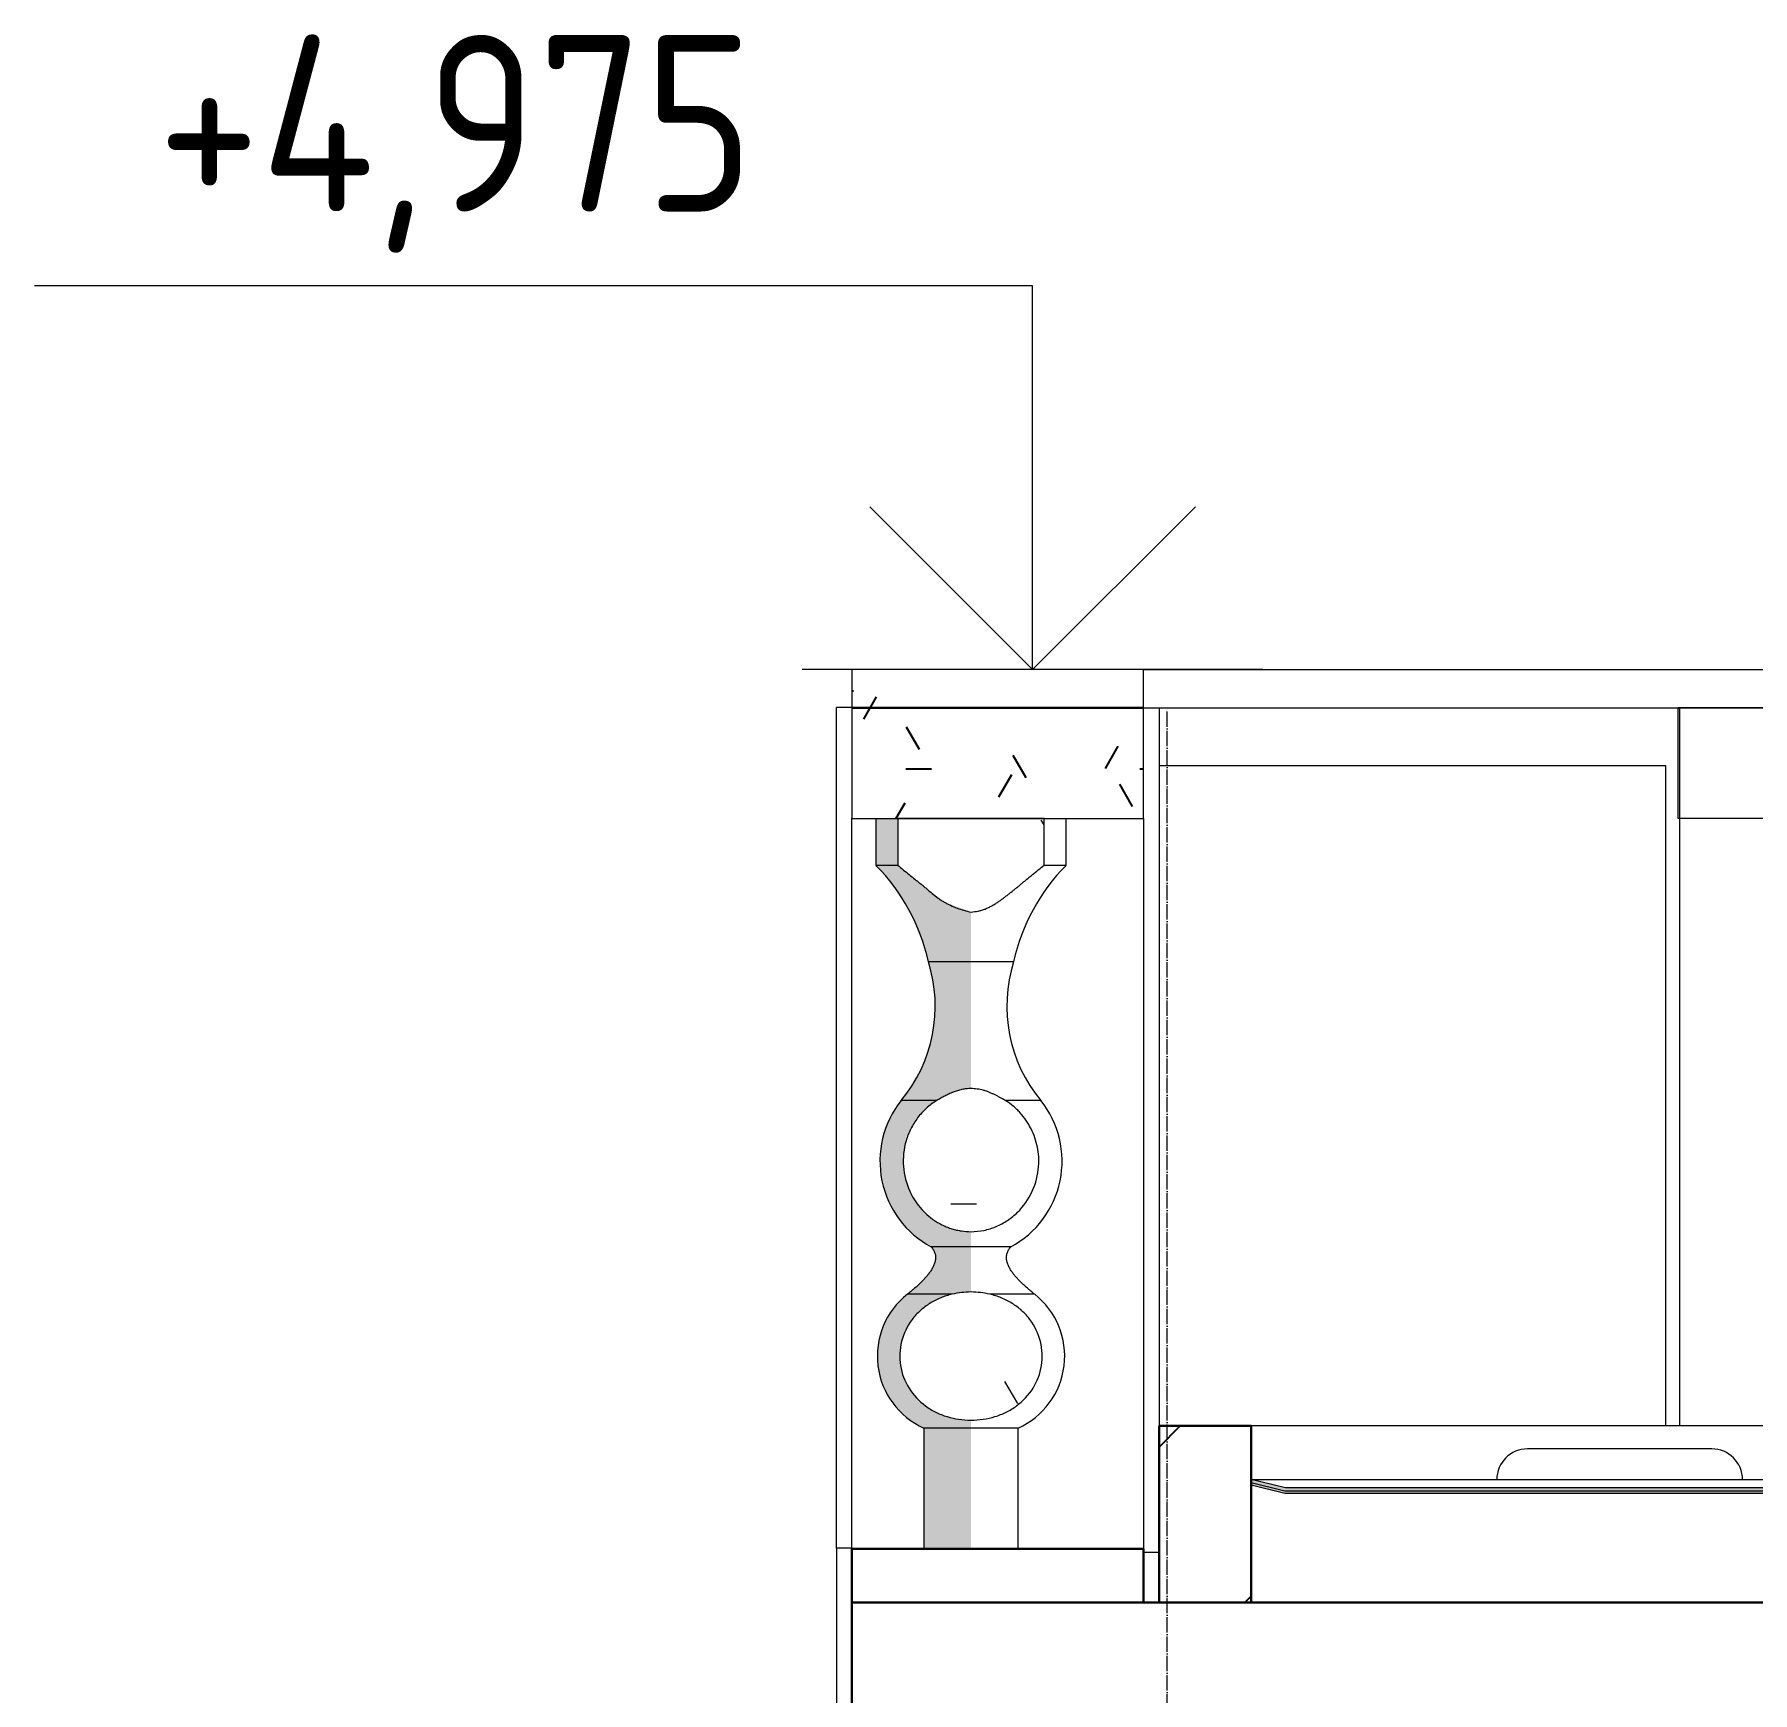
# Model space of a CAD drawing. Header units: millimetres. Extents: x 504091 to 2165846, y 135022 to 442887.
# Drawn here: x 1055491 to 1057729, y 319474 to 321634 of the extents above; entities that cross this region are included whole.
import ezdxf

# ---------------------------------------------------------------- set-up
doc = ezdxf.new("R2010")
doc.units = ezdxf.units.MM
doc.linetypes.add('ADSK_Линия сетки', pattern=[25, 20, -2.5, 0, -2.5])
doc.linetypes.add('осеваяX2', pattern=[4, 2.5, -0.5, 0.5, -0.5])
for name, color, linetype, lineweight in [('Аннотация', 7, 'Continuous', 9), ('Крыша', 7, 'Continuous', 9), ('Оборудование', 7, 'Continuous', 18), ('Ограждение', 7, 'Continuous', 18), ('Оси', 165, 'осеваяX2', 13), ('отметки', 7, 'Continuous', 20), ('Перекрытие', 7, 'Continuous', 18), ('Стены внутренние', 7, 'Continuous', 18), ('Стены наружные', 7, 'Continuous', 18), ('Стены несущие', 7, 'Continuous', 30), ('Стены отделка', 7, 'Continuous', 30)]:
    doc.layers.add(name, color=color, linetype=linetype, lineweight=lineweight)
doc.layers.add('Штриховка', color=252, linetype='Continuous')
doc.styles.add('GOST Common_1', font='GOST_Common.ttf', dxfattribs={"width": 0.9, "height": 250})
pattern_1 = [(0, (1068208.4, 324131.58), (406.4, 101.6), [33.528, -271.272, 33.528, -271.272, -1625.6]), (0, (1068208.4, 324131.58), (406.4, 101.6), [-609.6, 33.528, -576.072, 33.528, -271.272, -711.2]), (0, (1068208.4, 324131.58), (406.4, 101.6), [-1524, 33.528, -169.672, 33.528, -474.472]), (120, (1068360.8, 324182.38), (-291.1882, 301.1527), [33.528, -271.272, 33.528, -271.272, -1625.6]), (120, (1068360.8, 324182.38), (-291.1882, 301.1527), [-609.6, 33.528, -576.072, 33.528, -271.272, -711.2]), (120, (1068360.8, 324182.38), (-291.1882, 301.1527), [-1524, 33.528, -169.672, 33.528, -474.472]), (240, (1068411.6, 324385.58), (-115.2118, -402.7527), [33.528, -271.272, 33.528, -271.272, -1625.6]), (240, (1068411.6, 324385.58), (-115.2118, -402.7527), [-609.6, 33.528, -576.072, 33.528, -271.272, -711.2]), (240, (1068411.6, 324385.58), (-115.2118, -402.7527), [-1524, 33.528, -169.672, 33.528, -474.472])]

# ---------------------------------------------------------------- blocks, each defined once
blk = doc.blocks.new('Балясина_1_4 - Балясина_1_2-890726-Разрез 2-2')
at = {"layer": 'Ограждение', "true_color": 0xfbfbf4}
for points in [[(-2534.2, 4720.1), (-2505.5, 4720.1), (-2505.5, 4780.9), (-2534.2, 4780.9), (-2534.2, 4723.4)], [(-2428.9, 4594.5), (-2410.4, 4594.5), (-2410.4, 4659.2), (-2445.3, 4672.2), (-2505.5, 4720.1), (-2534.2, 4720.1), (-2513.3, 4695.8), (-2498.5, 4674.7), (-2482.3, 4643.4), (-2473.8, 4622.4), (-2465.1, 4594.5), (-2431.7, 4594.5)], [(-2501.4, 4413.7), (-2455.1, 4413.7), (-2433.8, 4424.6), (-2422.3, 4428.1), (-2410.4, 4429.4), (-2410.4, 4594.5), (-2466, 4594.5), (-2460.2, 4571.2), (-2457.4, 4540), (-2457.8, 4520.8), (-2461.7, 4495.5), (-2469.1, 4470.6), (-2479.2, 4447.7), (-2489, 4430.7), (-2498.2, 4418)], [(-2438.7, 4223.1), (-2410.4, 4223.1), (-2410.4, 4242.9), (-2430.2, 4245.6), (-2443.1, 4249.6), (-2457.9, 4257.5), (-2471, 4268.2), (-2481.8, 4281), (-2490.2, 4295.6), (-2496.6, 4316.3), (-2498.5, 4328), (-2498.2, 4344.8), (-2494.9, 4361.3), (-2488.7, 4376.9), (-2479.9, 4391.2), (-2468.2, 4403.8), (-2455.1, 4413.7), (-2501.4, 4413.7), (-2514.8, 4393.1), (-2524, 4370.2), (-2528.5, 4346), (-2528.4, 4321.4), (-2522.8, 4295.8), (-2512.5, 4272.6), (-2497.1, 4251.1), (-2480.1, 4235.1), (-2460.3, 4223.1), (-2439, 4223.1)], [(-2443.5, 4161.4), (-2432.1, 4161.9), (-2413.1, 4164.2), (-2410.4, 4164.8), (-2410.4, 4223.1), (-2462.3, 4223.1), (-2457.3, 4213.7), (-2457, 4205.3), (-2463, 4191.9), (-2470.8, 4181.9), (-2480.2, 4172.5), (-2491.6, 4161.4), (-2444.5, 4161.4)], [(-2471.9, 3987.1), (-2410.4, 3987.1), (-2410.4, 3997.4), (-2426.1, 3998.5), (-2441.5, 4002), (-2456.2, 4007.8), (-2469.7, 4016), (-2483.2, 4028.7), (-2492.9, 4042.6), (-2498.7, 4055.6), (-2502.2, 4068.5), (-2503.1, 4084.3), (-2500.8, 4099.9), (-2494.7, 4115.9), (-2484.5, 4131.2), (-2476.1, 4140.4), (-2463.9, 4149.5), (-2443.5, 4158.7), (-2434.8, 4161.4), (-2493.3, 4161.4), (-2509.9, 4145), (-2523.8, 4121), (-2529.9, 4103.1), (-2531.9, 4076.4), (-2529.1, 4055.6), (-2521.3, 4034.5), (-2508.8, 4015.2), (-2491.1, 3998.6), (-2482.9, 3993.7)], [(-2471.9, 3830), (-2410.4, 3830), (-2410.4, 3987.1), (-2471.9, 3987.1), (-2471.9, 3895.9)]]:
    blk.add_hatch(color=7, dxfattribs=at).paths.add_polyline_path(points)
at = {"layer": 'Ограждение'}
h = blk.add_hatch(dxfattribs=at)
h.set_pattern_fill('FP_2', color=256, style=0, pattern_type=2)
h.set_pattern_definition([(0, (9086.9, 8300), (406.4, 101.6), [33.528, -271.272, 33.528, -271.272, -1625.6]), (0, (9086.9, 8300), (406.4, 101.6), [-609.6, 33.528, -576.072, 33.528, -271.272, -711.2]), (0, (9086.9, 8300), (406.4, 101.6), [-1524, 33.528, -169.672, 33.528, -474.472]), (120, (9239.3, 8350.8), (-291.1882, 301.1527), [33.528, -271.272, 33.528, -271.272, -1625.6]), (120, (9239.3, 8350.8), (-291.1882, 301.1527), [-609.6, 33.528, -576.072, 33.528, -271.272, -711.2]), (120, (9239.3, 8350.8), (-291.1882, 301.1527), [-1524, 33.528, -169.672, 33.528, -474.472]), (240, (9290.1, 8554), (-115.2118, -402.7527), [33.528, -271.272, 33.528, -271.272, -1625.6]), (240, (9290.1, 8554), (-115.2118, -402.7527), [-609.6, 33.528, -576.072, 33.528, -271.272, -711.2]), (240, (9290.1, 8554), (-115.2118, -402.7527), [-1524, 33.528, -169.672, 33.528, -474.472])])
h.paths.add_polyline_path([(-2410.4, 3997.4), (-2394.6, 3998.5), (-2379.3, 4002), (-2364.6, 4007.8), (-2348.7, 4018.1), (-2339.3, 4026.6), (-2327.9, 4042.6), (-2322, 4055.6), (-2318.6, 4068.6), (-2317.7, 4084.3), (-2320, 4100), (-2326.1, 4115.9), (-2333.6, 4128.3), (-2344.7, 4140.4), (-2358, 4150.1), (-2371, 4156.7), (-2394.6, 4163), (-2398.2, 4163.6), (-2413.1, 4164.2), (-2426.1, 4163), (-2440.7, 4159.6), (-2449.8, 4156.7), (-2468.2, 4146.3), (-2476.5, 4140), (-2487.2, 4128.3), (-2495.8, 4113.7), (-2500.8, 4099.9), (-2503.1, 4084.3), (-2500.8, 4063.2), (-2495.8, 4048.5), (-2491.1, 4039.1), (-2481.5, 4026.5), (-2468.2, 4015.1), (-2449.8, 4005.3), (-2440.7, 4001.8), (-2426.1, 3998.5), (-2413.1, 3997.6)])
h.paths.add_polyline_path([(-2410.4, 4242.9), (-2393.7, 4244.6), (-2377.7, 4249.6), (-2362.9, 4257.5), (-2349.8, 4268.2), (-2339, 4281), (-2330.4, 4296.1), (-2325, 4311.4), (-2322.3, 4328), (-2322.6, 4344.8), (-2325.9, 4361.3), (-2332.1, 4376.9), (-2340.9, 4391.2), (-2352.3, 4403.6), (-2365.7, 4413.7), (-2388, 4424.6), (-2399.2, 4427.8), (-2413.1, 4429.1), (-2426.4, 4426.9), (-2440.7, 4421.4), (-2455.1, 4413.7), (-2468.5, 4403.6), (-2479.9, 4391.2), (-2488.7, 4376.9), (-2495.8, 4356.8), (-2498.2, 4344.8), (-2498.2, 4326.2), (-2495.8, 4311.4), (-2490.2, 4295.6), (-2481.8, 4281), (-2468.2, 4265.9), (-2457.9, 4257.5), (-2440.7, 4248.8), (-2422.5, 4244.2), (-2413.1, 4243.2)])
h.paths.add_polyline_path([(-2413.1, 4257.5), (-2413.1, 4257.5), (-2385.6, 4257.5)])
h.paths.add_polyline_path([(-2413.1, 4268.2), (-2413.1, 4268.2), (-2385.6, 4268.2)])
h.paths.add_polyline_path([(-2413.1, 4281), (-2413.1, 4281), (-2385.6, 4281)])
h.paths.add_polyline_path([(-2413.1, 4295.6), (-2413.1, 4295.6), (-2385.6, 4295.6)])
h.paths.add_polyline_path([(-2440.7, 4295.6), (-2440.7, 4295.6), (-2413.1, 4295.6)])
h.paths.add_polyline_path([(-2413.1, 4311.4), (-2413.1, 4311.4), (-2385.6, 4311.4)])
h.paths.add_polyline_path([(-2410.4, 4659.2), (-2389.1, 4664.7), (-2375.1, 4672.5), (-2342.9, 4697.6), (-2315.3, 4720.5), (-2315.3, 4780.9), (-2505.5, 4780.9), (-2505.5, 4720.1), (-2445.3, 4672.2), (-2413.1, 4660.2)])
for p, q in [((-2534.2, 4780.9), (-2534.2, 4720.1)), ((-2534.2, 4780.9), (-2534.2, 4720.1)), ((-2286.6, 4720.1), (-2286.6, 4780.9)), ((-2286.6, 4720.1), (-2286.6, 4780.9)), ((-2534.2, 4720.1), (-2505.5, 4720.1)), ((-2315.3, 4720.1), (-2286.6, 4720.1)), ((-2410.4, 4594.5), (-2466, 4594.5)), ((-2354.8, 4594.5), (-2410.4, 4594.5)), ((-2455.1, 4413.7), (-2501.4, 4413.7)), ((-2319.4, 4413.7), (-2365.7, 4413.7)), ((-2410.4, 4223.1), (-2462.3, 4223.1)), ((-2358.5, 4223.1), (-2410.4, 4223.1)), ((-2434.8, 4161.4), (-2493.3, 4161.4)), ((-2327.5, 4161.4), (-2385.5, 4161.4)), ((-2471.9, 3987.1), (-2471.9, 3830)), ((-2410.4, 3987.1), (-2471.9, 3987.1)), ((-2471.9, 3987.1), (-2471.9, 3830)), ((-2348.9, 3987.1), (-2410.4, 3987.1)), ((-2348.9, 3830), (-2348.9, 3987.1)), ((-2348.9, 3830), (-2348.9, 3987.1))]:
    blk.add_line(p, q, dxfattribs=at)
at = {"layer": 'Ограждение', "lineweight": 18}
for p, q in [((-2410.4, 4780.9), (-2505.5, 4780.9)), ((-2505.5, 4780.9), (-2505.5, 4720.1)), ((-2315.3, 4780.9), (-2410.4, 4780.9)), ((-2315.3, 4720.1), (-2315.3, 4780.9))]:
    blk.add_line(p, q, dxfattribs=at)
at = {"layer": 'Ограждение'}
for centre, radius, start, end in [((-2717.4, 4539.1), 257.5, 12.4275, 44.6472), ((-2103.4, 4539.1), 257.5, 135.3528, 167.5725), ((-2649.6, 4536.6), 192.6, 320.3207, 17.4983), ((-2171.2, 4536.6), 192.6, 162.5017, 219.6793), ((-2402.4, 4334.7), 126.6, 141.4101, 241.8086), ((-2418.4, 4334.7), 126.6, 298.1914, 38.5899), ((-2429.6, 4080.8), 102.8, 128.3065, 245.736), ((-2391.2, 4080.8), 102.8, 294.264, 51.6935)]:
    blk.add_arc(centre, radius, start, end, dxfattribs=at)
at = {"layer": 'Ограждение', "lineweight": 18}
for points, knots in [([(-2505.5, 4720.1), (-2500.7, 4716), (-2493.4, 4710), (-2484.7, 4703), (-2479.7, 4699), (-2475.9, 4696), (-2472.2, 4693), (-2467.2, 4688.7), (-2461, 4683.4), (-2454.6, 4678.3), (-2449.3, 4674.6), (-2445.3, 4672.2), (-2441.2, 4670), (-2435.6, 4667.3), (-2428.4, 4664.3), (-2419.6, 4661.4), (-2413.5, 4659.9), (-2410.4, 4659.2)], [0, 0, 0, 0, 0.166667, 0.25, 0.291667, 0.333333, 0.375, 0.416667, 0.5, 0.583333, 0.625, 0.666667, 0.708333, 0.75, 0.833333, 0.916667, 1, 1, 1, 1]), ([(-2410.4, 4659.2), (-2407.1, 4659.5), (-2402.4, 4660.1), (-2397, 4661.5), (-2394, 4662.4), (-2391.8, 4663.2), (-2389.6, 4664.1), (-2386.7, 4665.5), (-2383.2, 4667.4), (-2379.8, 4669.5), (-2377.1, 4671.2), (-2375.1, 4672.5), (-2373.1, 4673.8), (-2370.5, 4675.6), (-2367.3, 4678), (-2363.5, 4680.9), (-2359.8, 4683.9), (-2356, 4686.8), (-2352.4, 4689.8), (-2348.7, 4692.8), (-2345.1, 4695.8), (-2341.4, 4698.9), (-2336.5, 4703), (-2327.9, 4710.1), (-2320.3, 4716.1), (-2315.3, 4720.1)], [0, 0, 0, 0, 0.083333, 0.125, 0.145833, 0.166667, 0.1875, 0.208333, 0.25, 0.291667, 0.3125, 0.333333, 0.354167, 0.375, 0.416667, 0.458333, 0.5, 0.541667, 0.583333, 0.625, 0.666667, 0.708333, 0.75, 0.833333, 1, 1, 1, 1]), ([(-2455.1, 4413.7), (-2460, 4410.7), (-2468.9, 4404), (-2480.3, 4391.5), (-2489.2, 4377.1), (-2497.4, 4356.2), (-2500.5, 4327.8), (-2492.7, 4297.5), (-2479.8, 4277.2), (-2468.1, 4265.1), (-2459.8, 4258.6), (-2452.6, 4254.2), (-2447, 4251.2), (-2441.2, 4248.7), (-2435.3, 4246.6), (-2429.1, 4245), (-2420.9, 4243.4), (-2414.7, 4242.9), (-2410.4, 4242.9)], [0, 0, 0, 0, 0.071429, 0.142857, 0.214286, 0.285714, 0.428571, 0.571429, 0.678571, 0.732143, 0.785714, 0.8125, 0.839286, 0.866071, 0.892857, 0.919643, 0.946429, 1, 1, 1, 1]), ([(-2410.4, 4429.4), (-2412.4, 4429.4), (-2416.4, 4429.1), (-2422.3, 4428.2), (-2427.2, 4426.9), (-2431, 4425.6), (-2433.3, 4424.8), (-2435.1, 4424), (-2437, 4423.3), (-2439.2, 4422.2), (-2441.9, 4420.9), (-2445.5, 4419.1), (-2449.9, 4416.8), (-2453.4, 4414.8), (-2455.1, 4413.7)], [0, 0, 0, 0, 0.125, 0.25, 0.375, 0.4375, 0.5, 0.53125, 0.5625, 0.625, 0.6875, 0.75, 0.875, 1, 1, 1, 1]), ([(-2365.7, 4413.7), (-2368, 4415.2), (-2371.5, 4417.2), (-2376.3, 4419.7), (-2379.9, 4421.4), (-2383.5, 4423.1), (-2387.1, 4424.7), (-2390.8, 4426.1), (-2394.6, 4427.2), (-2398.4, 4428.1), (-2403.7, 4429), (-2407.7, 4429.3), (-2410.4, 4429.4)], [0, 0, 0, 0, 0.166667, 0.25, 0.333333, 0.416667, 0.5, 0.583333, 0.666667, 0.75, 0.833333, 1, 1, 1, 1]), ([(-2410.4, 4242.9), (-2404.7, 4243), (-2393.6, 4244.1), (-2377.4, 4249.1), (-2362.6, 4257.1), (-2345.1, 4271.3), (-2328.8, 4294.7), (-2321, 4325.1), (-2322.8, 4353.3), (-2329.7, 4373.4), (-2338.3, 4387.9), (-2344.8, 4396.2), (-2350.7, 4402.2), (-2356.9, 4407.8), (-2362.1, 4411.5), (-2365.7, 4413.7)], [0, 0, 0, 0, 0.071429, 0.142857, 0.214286, 0.285714, 0.428571, 0.571429, 0.678571, 0.785714, 0.839286, 0.892857, 0.919643, 0.946429, 1, 1, 1, 1]), ([(-2434.8, 4161.4), (-2440, 4160.3), (-2450, 4157.1), (-2464.2, 4149.9), (-2476.9, 4140.4), (-2491.2, 4124.7), (-2502.9, 4100.5), (-2504.3, 4068.2), (-2492.9, 4038), (-2474.5, 4018.4), (-2456.4, 4007.4), (-2441.6, 4001.6), (-2426.1, 3998.2), (-2415.7, 3997.4), (-2410.4, 3997.4)], [0, 0, 0, 0, 0.0625, 0.125, 0.1875, 0.25, 0.375, 0.5, 0.625, 0.75, 0.8125, 0.875, 0.9375, 1, 1, 1, 1]), ([(-2410.4, 3997.4), (-2405.1, 3997.4), (-2394.6, 3998.2), (-2379.1, 4001.6), (-2364.4, 4007.4), (-2346.2, 4018.4), (-2327.9, 4038), (-2316.5, 4068.2), (-2318, 4100.5), (-2329.6, 4124.7), (-2343.9, 4140.4), (-2356.6, 4149.9), (-2370.9, 4157.1), (-2380.8, 4160.3), (-2386, 4161.4)], [0, 0, 0, 0, 0.0625, 0.125, 0.1875, 0.25, 0.375, 0.5, 0.625, 0.75, 0.8125, 0.875, 0.9375, 1, 1, 1, 1])]:
    blk.add_open_spline(points, degree=3, knots=knots, dxfattribs=at)
at = {"layer": 'Ограждение'}
for points, knots in [([(-2462.3, 4223.1), (-2461.1, 4221.9), (-2459.1, 4219.2), (-2457.2, 4215), (-2456.4, 4210.2), (-2456.8, 4205.3), (-2458.1, 4200.7), (-2460.2, 4196.2), (-2462.6, 4192.1), (-2465.5, 4188.1), (-2468.4, 4184.4), (-2472.6, 4179.8), (-2478.6, 4173.8), (-2484.3, 4168.8), (-2489.4, 4164.6), (-2492, 4162.5), (-2493.3, 4161.4)], [0, 0, 0, 0, 0.0625, 0.125, 0.1875, 0.25, 0.3125, 0.375, 0.4375, 0.5, 0.5625, 0.625, 0.75, 0.875, 0.9375, 1, 1, 1, 1]), ([(-2327.5, 4161.4), (-2328.8, 4162.5), (-2331.4, 4164.6), (-2336.5, 4168.8), (-2342.2, 4173.8), (-2348.2, 4179.8), (-2352.4, 4184.4), (-2355.3, 4188.1), (-2358.2, 4192.1), (-2360.6, 4196.2), (-2362.7, 4200.7), (-2364, 4205.3), (-2364.4, 4210.2), (-2363.6, 4215), (-2361.7, 4219.2), (-2359.7, 4221.9), (-2358.5, 4223.1)], [0, 0, 0, 0, 0.0625, 0.125, 0.25, 0.375, 0.4375, 0.5, 0.5625, 0.625, 0.6875, 0.75, 0.8125, 0.875, 0.9375, 1, 1, 1, 1])]:
    blk.add_open_spline(points, degree=3, knots=knots, dxfattribs=at)
at = {"layer": 'Ограждение', "lineweight": 18}
for points in [[(-2410.4, 4164.4), (-2414.5, 4164.3), (-2422.7, 4163.8), (-2430.8, 4162.4), (-2434.8, 4161.4)], [(-2386, 4161.4), (-2390.1, 4162.4), (-2398.2, 4163.8), (-2406.3, 4164.3), (-2410.4, 4164.4)]]:
    blk.add_open_spline(points, degree=3, dxfattribs=at)
blk = doc.blocks.new('TN_ПВХ воронка парапетная - ПВХ воронка парапетная 100х100 длиной 650мм с отводом и листоуловителем-1908337-Разрез 2-2')
at = {"layer": 'Оборудование'}
blk.add_line((-1445.6, 3960), (-1685.6, 3960), dxfattribs=at)
for centre, start, end in [((-1685.6, 3920), 90, 180), ((-1445.6, 3920), 360, 90)]:
    blk.add_arc(centre, 40, start, end, dxfattribs=at)
blk = doc.blocks.new('Высотные отметки - Стрелка вверх-12093-Разрез 2-2')
at = {"layer": 'Аннотация', "lineweight": 20}
for p, q in [((21738.9, 450), (20438.9, 450)), ((21738.9, -50), (21738.9, 450)), ((21738.9, -50), (21526.8, 162.1)), ((21738.9, -50), (21951, 162.1)), ((22038.9, -50), (21438.9, -50))]:
    blk.add_line(p, q, dxfattribs=at)

msp = doc.modelspace()

# ---------------------------------------------------------------- hatches: boundary and pattern name
at = {"layer": 'Крыша'}
for points in [[(1058982.5929, 319736.4361), (1060428.586, 319737.2985), (1060699.7263, 319747.3755), (1060699.7263, 319751.5755), (1060690.9507, 319751.5449), (1060406.0001, 319740.637), (1057119.6497, 319740.8491), (1057075.9412, 319751.5755), (1057075.9412, 319747.2509), (1057121.7379, 319736.4361), (1058932.5929, 319736.4361)], [(1057554.6447, 319733.4355), (1060428.586, 319734.2963), (1060699.7263, 319744.3755), (1060699.7263, 319747.3755), (1060690.9507, 319747.3418), (1060406.0567, 319736.4361), (1057119.6497, 319736.5245), (1057075.9412, 319747.2509), (1057075.9412, 319744.1619), (1057121.7379, 319733.4355), (1057542.917, 319733.4355)]]:
    msp.add_hatch(color=256, dxfattribs=at).paths.add_polyline_path(points)
at = {"layer": 'Штриховка'}
h = msp.add_hatch(dxfattribs=at)
h.set_pattern_fill('FP_2', color=252, style=0, pattern_type=2)
h.set_pattern_definition(pattern_1)
h.paths.add_polyline_path([(1056555.9412, 320757.457), (1056935.9412, 320757.457), (1056935.9412, 320806.5755), (1056555.9412, 320806.5755)])
h = msp.add_hatch(dxfattribs=at)
h.set_pattern_fill('FP_2', color=252, style=0, pattern_type=2)
h.set_pattern_definition(pattern_1)
h.paths.add_polyline_path([(1056791.0531, 320612.457), (1056935.9412, 320612.457), (1056935.9412, 320757.457), (1056555.9412, 320756.5755), (1056555.9412, 320612.457), (1056697.3562, 320612.457)])
h = msp.add_hatch(dxfattribs=at)
h.set_pattern_fill('FP_18', color=252, style=0, pattern_type=2)
h.set_pattern_definition([(45, (1068208.4, 324131.58), (-235.732, 235.732), []), (45, (1068365.55, 324131.58), (-235.732, 235.732), [])])
h.paths.add_polyline_path([(1056982.6098, 319591.5755), (1057075.9412, 319591.5755), (1057075.9412, 319821.5755), (1056955.9412, 319821.5755), (1056955.9412, 319591.5755)])

# ---------------------------------------------------------------- linework, layer by layer
at = {"layer": 'Крыша'}
for p, q in [((1057120.5139, 319740.637), (1057075.9412, 319751.5755)), ((1057075.9412, 319751.5755), (1060699.7263, 319751.5755)), ((1060406.0001, 319740.637), (1057120.5139, 319740.637))]:
    msp.add_line(p, q, dxfattribs=at)
at = {"layer": 'Крыша', "lineweight": 18}
for p, q in [((1057120.0097, 319736.4361), (1057075.9412, 319747.2509)), ((1057119.6497, 319733.4355), (1057075.9412, 319744.1619)), ((1060406.0972, 319733.4355), (1057119.6497, 319733.4355)), ((1060406.0567, 319736.4361), (1057120.0097, 319736.4361))]:
    msp.add_line(p, q, dxfattribs=at)
at = {"layer": 'Оси', "linetype": 'ADSK_Линия сетки'}
msp.add_line((1056966.4947, 313327.5052), (1056966.4947, 320756.5755), dxfattribs=at)
at = {"layer": 'Перекрытие', "lineweight": 9}
for p, q in [((1056935.9412, 320806.5755), (1056555.9412, 320806.5755)), ((1056555.9412, 320806.5755), (1056555.9412, 320612.457)), ((1056935.9412, 320612.457), (1056935.9412, 320806.5755)), ((1056935.9412, 320757.457), (1056555.9412, 320757.457)), ((1056555.9412, 320756.5755), (1056935.9412, 320756.5755)), ((1056555.9412, 320612.457), (1056615.9615, 320612.457)), ((1056615.9657, 320612.457), (1056806.2256, 320612.457)), ((1056806.2298, 320612.457), (1056935.9412, 320612.457))]:
    msp.add_line(p, q, dxfattribs=at)
at = {"layer": 'Перекрытие'}
for p, q in [((1056935.9412, 320806.5755), (1060819.7263, 320806.5755)), ((1057632.0225, 320757.457), (1059746.2026, 320757.457)), ((1057632.0225, 320612.457), (1057632.0225, 320757.457)), ((1060819.7263, 320756.5755), (1057634.4808, 320756.5755)), ((1059746.2026, 320612.457), (1057632.0225, 320612.457))]:
    msp.add_line(p, q, dxfattribs=at)
at = {"layer": 'Перекрытие', "lineweight": 30}
for p, q in [((1060699.7263, 319591.5755), (1056555.9412, 319591.5755)), ((1056555.9412, 319591.5755), (1056555.9412, 319251.5755))]:
    msp.add_line(p, q, dxfattribs=at)
at = {"layer": 'Стены внутренние'}
for p, q in [((1057634.4808, 320756.5755), (1056955.9412, 320756.5755)), ((1057634.4808, 319821.5755), (1057634.4808, 320756.5755)), ((1056555.9412, 319662.457), (1056555.9412, 320612.457)), ((1056935.9412, 320612.457), (1056935.9412, 319661.5755)), ((1060699.7263, 319821.5755), (1057075.9412, 319821.5755))]:
    msp.add_line(p, q, dxfattribs=at)
at = {"layer": 'Стены наружные'}
for p, q in [((1056535.9412, 319662.457), (1056535.9412, 320757.457)), ((1056555.9412, 320757.457), (1056535.9412, 320757.457)), ((1056955.9412, 320756.5755), (1056935.9412, 320756.5755)), ((1056955.9412, 320756.5755), (1056955.9412, 319821.5755)), ((1057615.9412, 320681.1911), (1056955.9412, 320681.1911)), ((1057615.9412, 319821.5755), (1057615.9412, 320681.1911)), ((1056955.9412, 319656.5755), (1056935.9412, 319656.5755))]:
    msp.add_line(p, q, dxfattribs=at)
at = {"layer": 'Стены несущие'}
for p, q in [((1056955.9412, 319821.5755), (1056955.9412, 319591.5755)), ((1057075.9412, 319821.5755), (1056955.9412, 319821.5755)), ((1057075.9412, 319591.5755), (1057075.9412, 319821.5755)), ((1056555.9412, 319661.5755), (1056555.9412, 319591.5755)), ((1056935.9412, 319661.5755), (1056555.9412, 319661.5755)), ((1056935.9412, 319591.5755), (1056935.9412, 319661.5755))]:
    msp.add_line(p, q, dxfattribs=at)
at = {"layer": 'Стены отделка', "lineweight": 9}
for p, q in [((1056535.9412, 319662.457), (1056535.9412, 319251.5755)), ((1056555.9412, 319662.457), (1056535.9412, 319662.457)), ((1056555.9412, 319661.5755), (1056555.9412, 319662.457))]:
    msp.add_line(p, q, dxfattribs=at)

# ---------------------------------------------------------------- block references
at = {"layer": 'Оборудование'}
msp.add_blockref('TN_ПВХ воронка парапетная - ПВХ воронка парапетная 100х100 длиной 650мм с отводом и листоуловителем-1908337-Разрез 2-2', (1059121.4947, 315831.5755), dxfattribs=at)
at = {"layer": 'Ограждение'}
msp.add_blockref('Балясина_1_4 - Балясина_1_2-890726-Разрез 2-2', (1059121.4947, 315831.5755), dxfattribs=at)
at = {"layer": 'отметки', "lineweight": 20}
msp.add_blockref('Высотные отметки - Стрелка вверх-12093-Разрез 2-2', (1035052.3271, 320856.5755), dxfattribs=at)

# ---------------------------------------------------------------- texts
at = {"layer": 'отметки', "lineweight": 20, "insert": (1055651.2215, 321633.2826), "char_height": 230, "width": 1055.976244, "attachment_point": 1, "line_spacing_factor": 1.022761, "style": 'GOST Common_1'}
msp.add_mtext('+4,975', dxfattribs=at)

doc.saveas('drawing.dxf')
